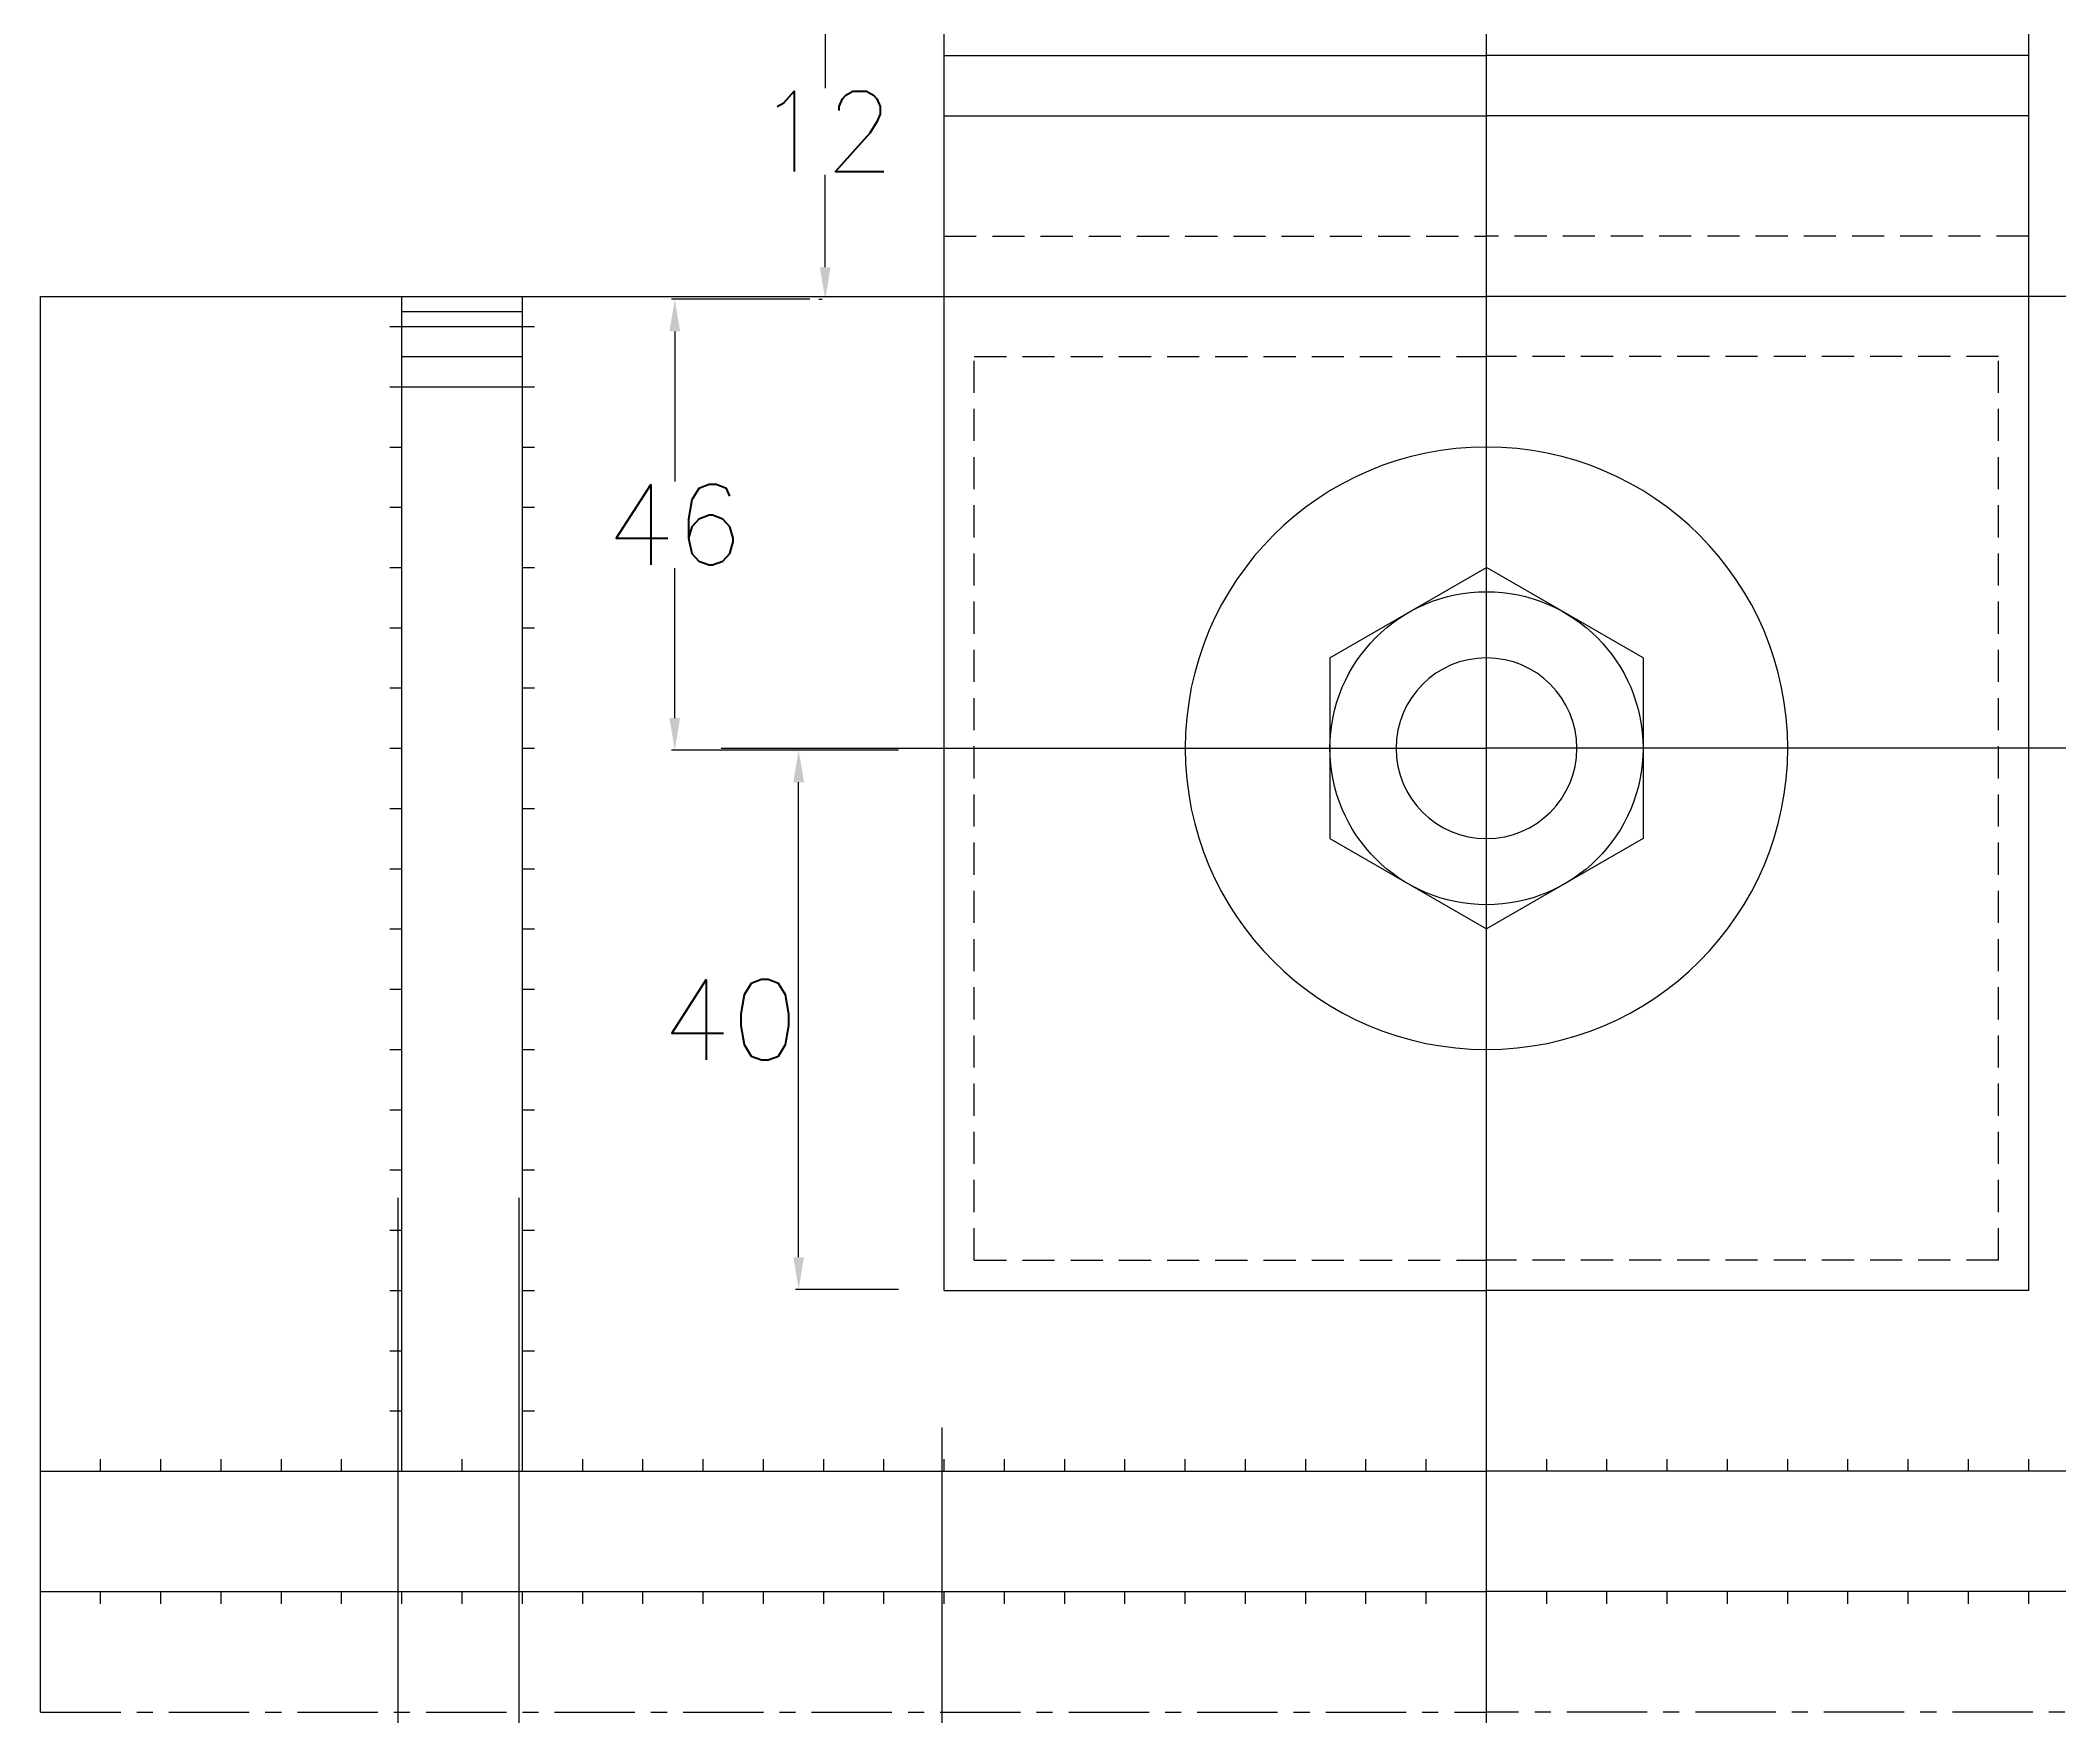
# Model space of a CAD drawing. Header units: metres. Extents: x 444 to 3227, y -3167 to -392.
# Drawn here: x 986.4 to 1049.3, y -2293.3 to -2241.1 of the extents above; entities that cross this region are included whole.
import ezdxf

# ---------------------------------------------------------------- set-up
doc = ezdxf.new("R2010")
doc.units = ezdxf.units.M
doc.linetypes.add('CENTERX2', pattern=[4, 2.5, -0.5, 0.5, -0.5])
doc.linetypes.add('DASHEDX2', pattern=[1.5, 1, -0.5])
doc.layers.get('DEFPOINTS').update_dxf_attribs({"linetype": 'CONTINUOUS'})
doc.layers.add('BANGUNAN', color=7, linetype='CONTINUOUS')
doc.layers.add('DIMENSI', color=7, linetype='CONTINUOUS')
doc.styles.get("Standard").update_dxf_attribs({"font": 'Simplex.shx', "height": 2.5})
doc.dimstyles.new('Skala 50', dxfattribs={"dimtxt": 0.2, "dimasz": 1, "dimexe": 0.1, "dimexo": 0.2, "dimgap": 0.1, "dimtad": 3, "dimtih": 1, "dimtoh": 1, "dimlfac": 0.5, "dimzin": 0, "dimdsep": 46, "dimtxsty": 'Standard', "dimcen": 0.05, "dimclrd": 8, "dimclre": 8, "dimclrt": 10, "dimadec": 0, "dimazin": 0, "dimtfac": 1, "dimtofl": 0, "dimtmove": 0, "dimatfit": 3, "dimfxl": 1, "dimtolj": 1, "dimtzin": 0, "dimarcsym": 0})

# ---------------------------------------------------------------- blocks, each defined once
blk = doc.blocks.new('*D297')
at = {"layer": 'DEFPOINTS', "color": 0}
for p in [(1031.409, -2282.559), (1061.511, -2282.559), (1061.511, -2317.892)]:
    blk.add_point(p, dxfattribs=at)
at = {"layer": 'DIMENSI', "color": 8, "lineweight": -2}
for p, q in [((1031.409, -2282.759), (1031.409, -2317.992)), ((1061.511, -2282.759), (1061.511, -2317.992)), ((1032.409, -2317.892), (1044.336, -2317.892)), ((1060.511, -2317.892), (1048.584, -2317.892))]:
    blk.add_line(p, q, dxfattribs=at)
at = {"layer": 'DIMENSI', "color": 8}
for points in [[(1032.409, -2317.726), (1032.409, -2318.059), (1031.409, -2317.892)], [(1060.511, -2317.726), (1060.511, -2318.059), (1061.511, -2317.892)]]:
    blk.add_solid(points, dxfattribs=at)
at = {"layer": 'DIMENSI', "color": 10, "insert": (1046.46, -2317.892), "char_height": 2.5, "attachment_point": 5}
blk.add_mtext('\\A1;70', dxfattribs=at)
blk = doc.blocks.new('*D289')
at = {"layer": 'DEFPOINTS', "color": 0}
for p in [(1014.476, -2284.063), (1031.409, -2284.063), (1031.409, -2305.864)]:
    blk.add_point(p, dxfattribs=at)
at = {"layer": 'DIMENSI', "color": 8, "lineweight": -2}
for p, q in [((1014.476, -2284.263), (1014.476, -2305.964)), ((1031.409, -2284.263), (1031.409, -2305.964)), ((1015.476, -2305.864), (1020.819, -2305.864)), ((1030.409, -2305.864), (1025.066, -2305.864))]:
    blk.add_line(p, q, dxfattribs=at)
at = {"layer": 'DIMENSI', "color": 8}
for points in [[(1015.476, -2305.697), (1015.476, -2306.031), (1014.476, -2305.864)], [(1030.409, -2305.697), (1030.409, -2306.031), (1031.409, -2305.864)]]:
    blk.add_solid(points, dxfattribs=at)
at = {"layer": 'DIMENSI', "color": 10, "insert": (1022.943, -2305.864), "char_height": 2.5, "attachment_point": 5}
blk.add_mtext('\\A1;40', dxfattribs=at)
blk = doc.blocks.new('*D290')
at = {"layer": 'DEFPOINTS', "color": 0}
for p in [(1001.307, -2286.694), (1031.409, -2286.694), (1001.307, -2317.892)]:
    blk.add_point(p, dxfattribs=at)
at = {"layer": 'DIMENSI', "color": 8, "lineweight": -2}
for p, q in [((1001.307, -2286.894), (1001.307, -2317.992)), ((1031.409, -2286.894), (1031.409, -2317.992)), ((1002.307, -2317.892), (1014.234, -2317.892)), ((1030.409, -2317.892), (1018.482, -2317.892))]:
    blk.add_line(p, q, dxfattribs=at)
at = {"layer": 'DIMENSI', "color": 8}
for points in [[(1002.307, -2317.726), (1002.307, -2318.059), (1001.307, -2317.892)], [(1030.409, -2317.726), (1030.409, -2318.059), (1031.409, -2317.892)]]:
    blk.add_solid(points, dxfattribs=at)
at = {"layer": 'DIMENSI', "color": 10, "insert": (1016.358, -2317.892), "char_height": 2.5, "attachment_point": 5}
blk.add_mtext('\\A1;70', dxfattribs=at)
blk = doc.blocks.new('*D291')
at = {"layer": 'DEFPOINTS', "color": 0}
for p in [(997.544, -2276.921), (1001.307, -2276.921), (1001.307, -2317.918)]:
    blk.add_point(p, dxfattribs=at)
at = {"layer": 'DIMENSI', "color": 8, "lineweight": -2}
for p, q in [((997.544, -2277.121), (997.544, -2318.018)), ((1001.307, -2277.121), (1001.307, -2318.018)), ((996.544, -2317.918), (995.544, -2317.918)), ((1002.307, -2317.918), (1003.307, -2317.918))]:
    blk.add_line(p, q, dxfattribs=at)
at = {"layer": 'DIMENSI', "color": 8}
for points in [[(996.544, -2317.752), (996.544, -2318.085), (997.544, -2317.918)], [(1002.307, -2317.752), (1002.307, -2318.085), (1001.307, -2317.918)]]:
    blk.add_solid(points, dxfattribs=at)
at = {"layer": 'DIMENSI', "color": 10, "insert": (999.802, -2317.918), "char_height": 2.5, "attachment_point": 5}
blk.add_mtext('\\A1;8', dxfattribs=at)
blk = doc.blocks.new('*D292')
at = {"layer": 'DEFPOINTS', "color": 0}
for p in [(1010.017, -2263.184), (1013.322, -2263.184), (1013.322, -2279.966)]:
    blk.add_point(p, dxfattribs=at)
at = {"layer": 'DIMENSI', "color": 8, "lineweight": -2}
for p, q in [((1013.122, -2263.184), (1009.917, -2263.184)), ((1010.017, -2278.966), (1010.017, -2264.184)), ((1013.122, -2279.966), (1009.917, -2279.966))]:
    blk.add_line(p, q, dxfattribs=at)
at = {"layer": 'DIMENSI', "color": 8}
for points in [[(1009.851, -2264.184), (1010.184, -2264.184), (1010.017, -2263.184)], [(1009.851, -2278.966), (1010.184, -2278.966), (1010.017, -2279.966)]]:
    blk.add_solid(points, dxfattribs=at)
at = {"layer": 'DIMENSI', "color": 10, "insert": (1007.893, -2271.575), "char_height": 2.5, "attachment_point": 5}
blk.add_mtext('\\A1;40', dxfattribs=at)
blk = doc.blocks.new('*D293')
at = {"layer": 'DEFPOINTS', "color": 0}
for p in [(1006.162, -2249.153), (1010.568, -2249.153), (1010.568, -2263.184)]:
    blk.add_point(p, dxfattribs=at)
at = {"layer": 'DIMENSI', "color": 8, "lineweight": -2}
for p, q in [((1010.368, -2249.153), (1006.062, -2249.153)), ((1006.162, -2250.153), (1006.162, -2254.819)), ((1006.162, -2262.184), (1006.162, -2257.519)), ((1010.368, -2263.184), (1006.062, -2263.184))]:
    blk.add_line(p, q, dxfattribs=at)
at = {"layer": 'DIMENSI', "color": 8}
for points in [[(1005.995, -2250.153), (1006.328, -2250.153), (1006.162, -2249.153)], [(1005.995, -2262.184), (1006.328, -2262.184), (1006.162, -2263.184)]]:
    blk.add_solid(points, dxfattribs=at)
at = {"layer": 'DIMENSI', "color": 10, "insert": (1006.162, -2256.169), "char_height": 2.5, "attachment_point": 5}
blk.add_mtext('\\A1;46', dxfattribs=at)
blk = doc.blocks.new('*D294')
at = {"layer": 'DEFPOINTS', "color": 0}
for p in [(1010.844, -2238.699), (1010.844, -2238.699), (1010.844, -2249.153)]:
    blk.add_point(p, dxfattribs=at)
at = {"layer": 'DIMENSI', "color": 8, "lineweight": -2}
for p, q in [((1010.644, -2238.699), (1010.744, -2238.699)), ((1010.844, -2239.699), (1010.844, -2242.576)), ((1010.844, -2248.153), (1010.844, -2245.276)), ((1010.644, -2249.153), (1010.744, -2249.153))]:
    blk.add_line(p, q, dxfattribs=at)
at = {"layer": 'DIMENSI', "color": 8}
for points in [[(1010.677, -2239.699), (1011.01, -2239.699), (1010.844, -2238.699)], [(1010.677, -2248.153), (1011.01, -2248.153), (1010.844, -2249.153)]]:
    blk.add_solid(points, dxfattribs=at)
at = {"layer": 'DIMENSI', "color": 10, "insert": (1010.844, -2243.926), "char_height": 2.5, "attachment_point": 5}
blk.add_mtext('\\A1;12', dxfattribs=at)

msp = doc.modelspace()

# ---------------------------------------------------------------- linework, layer by layer
at = {"layer": 'BANGUNAN', "color": 1}
for p, q in [((1031.42057, -2285.99967), (1031.42057, -2188.56831)), ((1031.42057, -2285.99967), (1031.42057, -2197.49967)), ((1007.60193, -2263.12467), (1031.42057, -2263.12467)), ((1052.50256, -2263.12467), (1031.42057, -2263.12467))]:
    msp.add_line(p, q, dxfattribs=at)
at = {"layer": 'BANGUNAN', "color": 2}
for p, q in [((1014.54557, -2279.99967), (1014.54557, -2238.74967)), ((1048.29557, -2279.99967), (1048.29557, -2238.74967)), ((1014.54557, -2241.56217), (1031.42057, -2241.56217)), ((1048.29557, -2241.56217), (1031.42057, -2241.56217)), ((1014.54557, -2243.43717), (1031.42057, -2243.43717)), ((1048.29557, -2243.43717), (1031.42057, -2243.43717)), ((986.42057, -2249.06217), (1031.42057, -2249.06217)), ((986.42057, -2293.12467), (986.42057, -2249.06217)), ((997.67057, -2285.62467), (997.67057, -2249.06217)), ((1001.42057, -2285.62467), (1001.42057, -2249.06217)), ((1076.42057, -2249.06217), (1031.42057, -2249.06217)), ((997.29557, -2249.99967), (997.67057, -2249.99967)), ((997.67057, -2249.53092), (1001.42057, -2249.53092)), ((997.67057, -2249.99967), (1001.42057, -2249.99967)), ((1001.42057, -2249.99967), (1001.79557, -2249.99967)), ((997.67057, -2250.93717), (1001.42057, -2250.93717)), ((997.29557, -2251.87467), (997.67057, -2251.87467)), ((997.67057, -2251.87467), (1001.42057, -2251.87467)), ((1001.42057, -2251.87467), (1001.79557, -2251.87467)), ((997.29557, -2253.74967), (997.67057, -2253.74967)), ((1001.42057, -2253.74967), (1001.79557, -2253.74967)), ((997.29557, -2255.62467), (997.67057, -2255.62467)), ((1001.42057, -2255.62467), (1001.79557, -2255.62467)), ((997.29557, -2257.49967), (997.67057, -2257.49967)), ((1001.42057, -2257.49967), (1001.79557, -2257.49967)), ((1026.54918, -2260.31217), (1031.42057, -2257.49967)), ((1036.29196, -2260.31217), (1031.42057, -2257.49967)), ((1023.30158, -2258.43717), (1023.30158, -2258.43717)), ((1039.53956, -2258.43717), (1039.53956, -2258.43717)), ((997.29557, -2259.37467), (997.67057, -2259.37467)), ((1001.42057, -2259.37467), (1001.79557, -2259.37467)), ((1026.54918, -2260.31217), (1026.54918, -2265.93717)), ((1036.29196, -2260.31217), (1036.29196, -2265.93717)), ((997.29557, -2261.24967), (997.67057, -2261.24967)), ((1001.42057, -2261.24967), (1001.79557, -2261.24967)), ((997.29557, -2263.12467), (997.67057, -2263.12467)), ((1001.42057, -2263.12467), (1001.79557, -2263.12467)), ((997.29557, -2264.99967), (997.67057, -2264.99967)), ((1001.42057, -2264.99967), (1001.79557, -2264.99967)), ((1026.54918, -2265.93717), (1031.42057, -2268.74967)), ((1036.29196, -2265.93717), (1031.42057, -2268.74967)), ((997.29557, -2266.87467), (997.67057, -2266.87467)), ((1001.42057, -2266.87467), (1001.79557, -2266.87467)), ((997.29557, -2268.74967), (997.67057, -2268.74967)), ((1001.42057, -2268.74967), (1001.79557, -2268.74967)), ((997.29557, -2270.62467), (997.67057, -2270.62467)), ((1001.42057, -2270.62467), (1001.79557, -2270.62467)), ((997.29557, -2272.49967), (997.67057, -2272.49967)), ((1001.42057, -2272.49967), (1001.79557, -2272.49967)), ((997.29557, -2274.37467), (997.67057, -2274.37467)), ((1001.42057, -2274.37467), (1001.79557, -2274.37467)), ((997.29557, -2276.24967), (997.67057, -2276.24967)), ((1001.42057, -2276.24967), (1001.79557, -2276.24967)), ((997.29557, -2278.12467), (997.67057, -2278.12467)), ((1001.42057, -2278.12467), (1001.79557, -2278.12467)), ((997.29557, -2279.99967), (997.67057, -2279.99967)), ((1001.42057, -2279.99967), (1001.79557, -2279.99967)), ((1014.54557, -2279.99967), (1031.42057, -2279.99967)), ((1048.29557, -2279.99967), (1031.42057, -2279.99967)), ((997.29557, -2281.87467), (997.67057, -2281.87467)), ((1001.42057, -2281.87467), (1001.79557, -2281.87467)), ((997.29557, -2283.74967), (997.67057, -2283.74967)), ((1001.42057, -2283.74967), (1001.79557, -2283.74967)), ((988.29557, -2285.62467), (988.29557, -2285.24967)), ((990.17057, -2285.62467), (990.17057, -2285.24967)), ((992.04557, -2285.62467), (992.04557, -2285.24967)), ((993.92057, -2285.62467), (993.92057, -2285.24967)), ((995.79557, -2285.62467), (995.79557, -2285.24967)), ((997.67057, -2285.62467), (997.67057, -2285.24967)), ((999.54557, -2285.62467), (999.54557, -2285.24967)), ((1001.42057, -2285.62467), (1001.42057, -2285.24967)), ((1003.29557, -2285.62467), (1003.29557, -2285.24967)), ((1005.17057, -2285.62467), (1005.17057, -2285.24967)), ((1007.04557, -2285.62467), (1007.04557, -2285.24967)), ((1008.92057, -2285.62467), (1008.92057, -2285.24967)), ((1010.79557, -2285.62467), (1010.79557, -2285.24967)), ((1012.67057, -2285.62467), (1012.67057, -2285.24967)), ((1014.54557, -2285.62467), (1014.54557, -2285.24967)), ((1016.42057, -2285.62467), (1016.42057, -2285.24967)), ((1018.29557, -2285.62467), (1018.29557, -2285.24967)), ((1020.17057, -2285.62467), (1020.17057, -2285.24967)), ((1022.04557, -2285.62467), (1022.04557, -2285.24967)), ((1023.92057, -2285.62467), (1023.92057, -2285.24967)), ((1025.79557, -2285.62467), (1025.79557, -2285.24967)), ((1027.67057, -2285.62467), (1027.67057, -2285.24967)), ((1029.54557, -2285.62467), (1029.54557, -2285.24967)), ((1031.42057, -2293.12467), (1031.42057, -2285.24967)), ((1031.42057, -2293.12467), (1031.42057, -2285.24967)), ((1033.29557, -2285.62467), (1033.29557, -2285.24967)), ((1035.17057, -2285.62467), (1035.17057, -2285.24967)), ((1037.04557, -2285.62467), (1037.04557, -2285.24967)), ((1038.92057, -2285.62467), (1038.92057, -2285.24967)), ((1040.79557, -2285.62467), (1040.79557, -2285.24967)), ((1042.67057, -2285.62467), (1042.67057, -2285.24967)), ((1044.54557, -2285.62467), (1044.54557, -2285.24967)), ((1046.42057, -2285.62467), (1046.42057, -2285.24967)), ((1048.29557, -2285.62467), (1048.29557, -2285.24967)), ((986.42057, -2285.62467), (1031.42057, -2285.62467)), ((1076.42057, -2285.62467), (1031.42057, -2285.62467)), ((986.42057, -2289.37467), (1031.42057, -2289.37467)), ((988.29557, -2289.74967), (988.29557, -2289.37467)), ((990.17057, -2289.74967), (990.17057, -2289.37467)), ((992.04557, -2289.74967), (992.04557, -2289.37467)), ((993.92057, -2289.74967), (993.92057, -2289.37467)), ((995.79557, -2289.74967), (995.79557, -2289.37467)), ((997.67057, -2289.74967), (997.67057, -2289.37467)), ((999.54557, -2289.74967), (999.54557, -2289.37467)), ((1001.42057, -2289.74967), (1001.42057, -2289.37467)), ((1003.29557, -2289.74967), (1003.29557, -2289.37467)), ((1005.17057, -2289.74967), (1005.17057, -2289.37467)), ((1007.04557, -2289.74967), (1007.04557, -2289.37467)), ((1008.92057, -2289.74967), (1008.92057, -2289.37467)), ((1010.79557, -2289.74967), (1010.79557, -2289.37467)), ((1012.67057, -2289.74967), (1012.67057, -2289.37467)), ((1014.54557, -2289.74967), (1014.54557, -2289.37467)), ((1016.42057, -2289.74967), (1016.42057, -2289.37467)), ((1018.29557, -2289.74967), (1018.29557, -2289.37467)), ((1020.17057, -2289.74967), (1020.17057, -2289.37467)), ((1022.04557, -2289.74967), (1022.04557, -2289.37467)), ((1023.92057, -2289.74967), (1023.92057, -2289.37467)), ((1025.79557, -2289.74967), (1025.79557, -2289.37467)), ((1027.67057, -2289.74967), (1027.67057, -2289.37467)), ((1029.54557, -2289.74967), (1029.54557, -2289.37467)), ((1076.42057, -2289.37467), (1031.42057, -2289.37467)), ((1033.29557, -2289.74967), (1033.29557, -2289.37467)), ((1035.17057, -2289.74967), (1035.17057, -2289.37467)), ((1037.04557, -2289.74967), (1037.04557, -2289.37467)), ((1038.92057, -2289.74967), (1038.92057, -2289.37467)), ((1040.79557, -2289.74967), (1040.79557, -2289.37467)), ((1042.67057, -2289.74967), (1042.67057, -2289.37467)), ((1044.54557, -2289.74967), (1044.54557, -2289.37467)), ((1046.42057, -2289.74967), (1046.42057, -2289.37467)), ((1048.29557, -2289.74967), (1048.29557, -2289.37467))]:
    msp.add_line(p, q, dxfattribs=at)
at = {"layer": 'BANGUNAN', "color": 2, "linetype": 'DASHEDX2'}
for p, q in [((1014.54557, -2247.18717), (1031.42057, -2247.18717)), ((1048.29557, -2247.18717), (1031.42057, -2247.18717)), ((1015.48307, -2250.93717), (1031.42057, -2250.93717)), ((1015.48307, -2279.06217), (1015.48307, -2250.93717)), ((1047.35807, -2250.93717), (1031.42057, -2250.93717)), ((1047.35807, -2279.06217), (1047.35807, -2250.93717)), ((1015.48307, -2279.06217), (1031.42057, -2279.06217)), ((1047.35807, -2279.06217), (1031.42057, -2279.06217))]:
    msp.add_line(p, q, dxfattribs=at)
at = {"layer": 'BANGUNAN', "color": 2, "linetype": 'CENTERX2'}
for p in [(986.42057, -2293.12467), (1076.42057, -2293.12467)]:
    msp.add_line(p, (1031.42057, -2293.12467), dxfattribs=at)
at = {"layer": 'BANGUNAN', "color": 2}
for radius, start, end in [(9.375, 90, 270), (9.375, 270, 90), (2.8125, 90, 270), (2.8125, 270, 90)]:
    msp.add_arc((1031.42057, -2263.12467), radius, start, end, dxfattribs=at)
at = {"layer": 'DIMENSI', "color": 2}
msp.add_circle((1031.42057, -2263.12467), 4.87139, dxfattribs=at)

# ---------------------------------------------------------------- dimensions: what is measured, and where the dimension line sits
for p1, p2, distance, text, picture, middle in [((1010.84351, -2249.15314), (1010.84351, -2238.69869), 0, '12', '*D294', (1010.84351, -2243.92592)), ((1031.40892, -2282.55901), (1061.51109, -2282.55901), -35.33327, '70', '*D297', (1046.46, -2317.89228)), ((1014.47645, -2284.06256), (1031.40892, -2284.06256), -21.80138, '40', '*D289', (1022.94268, -2305.86393)), ((1031.40892, -2286.69376), (1001.30674, -2286.69376), 31.19852, '70', '*D290', (1016.35783, -2317.89228))]:
    dim = msp.add_aligned_dim(p1=p1, p2=p2, distance=distance, text=text, dimstyle='Skala 50', override={"dimtad": 0}, dxfattribs=at)
    dim.commit()
    dim.dimension.update_dxf_attribs({"geometry": picture, "text_midpoint": middle})
for base, p1, p2, angle, text, picture, middle in [((1006.16165, -2249.15314), (1010.56811, -2263.18412), (1010.56811, -2249.15314), 90, '46', '*D293', (1006.16165, -2256.16863)), ((1001.30674, -2317.91849), (997.54397, -2276.92072), (1001.30674, -2276.92072), 0, '8', '*D291', (999.80164, -2317.91849))]:
    dim = msp.add_linear_dim(base=base, p1=p1, p2=p2, angle=angle, text=text, dimstyle='Skala 50', override={"dimtad": 0}, dxfattribs=at)
    dim.commit()
    dim.dimension.update_dxf_attribs({"geometry": picture, "text_midpoint": middle, "dimtype": 161})
dim = msp.add_aligned_dim(p1=(1013.32214, -2279.96627), p2=(1013.32214, -2263.18412), distance=3.30484, text='40', dimstyle='Skala 50', dxfattribs=at)
dim.commit()
dim.dimension.update_dxf_attribs({"geometry": '*D292', "text_midpoint": (1007.89349, -2271.5752)})

doc.saveas('drawing.dxf')
